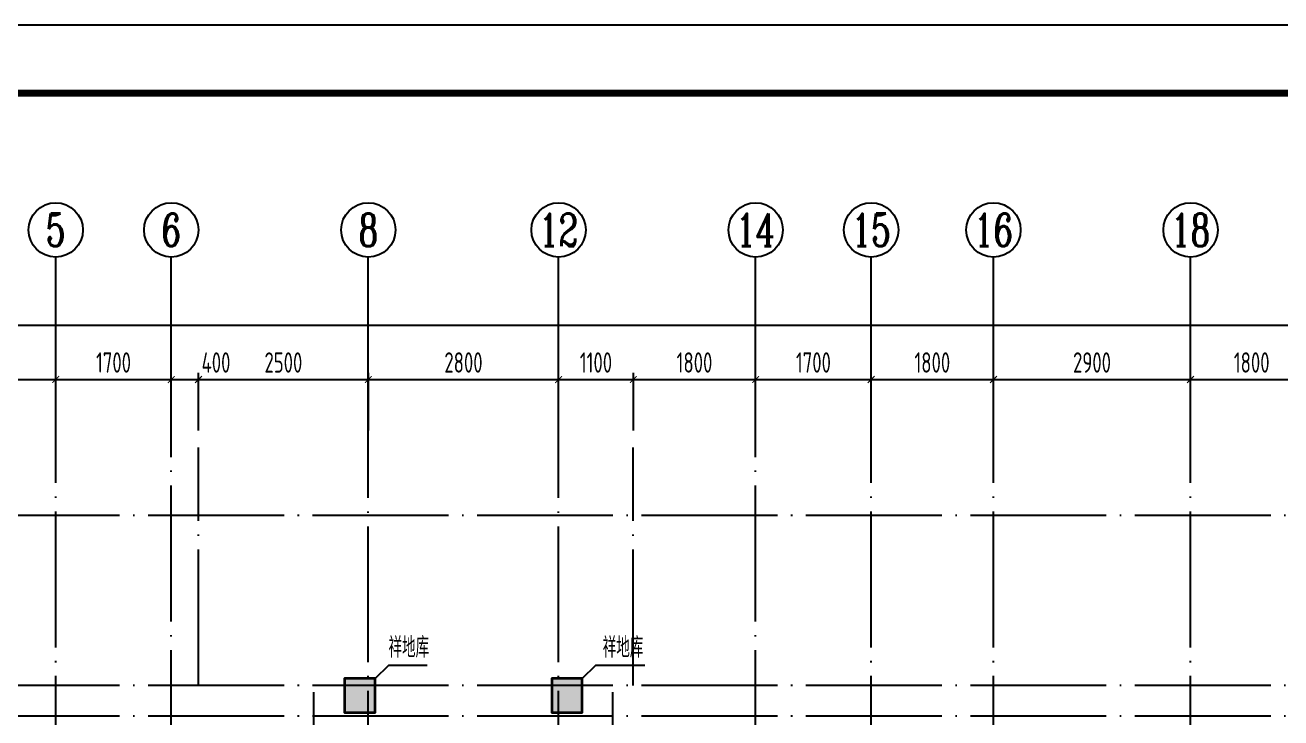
# Model space of a CAD drawing. Extents: x -812054 to 22247, y -644080 to 1003627.
# Drawn here: x -474207 to -455726, y -137658 to -127469 of the extents above; entities that cross this region are included whole.
import ezdxf
from ezdxf.enums import TextEntityAlignment as Align

# ---------------------------------------------------------------- set-up
doc = ezdxf.new("R2010")
doc.units = 0
doc.header["$LTSCALE"] = 1000
doc.linetypes.add('DOTE', pattern=[2.42, 2, -0.2, 0.02, -0.2])
doc.layers.get('0').update_dxf_attribs({"linetype": 'CONTINUOUS'})
doc.layers.get('DEFPOINTS').update_dxf_attribs({"linetype": 'CONTINUOUS'})
for name, color, linetype in [('-TK', 7, 'CONTINUOUS'), ('A-AXIS', 1, 'CONTINUOUS'), ('A-DOTE', 10, 'DOTE'), ('AXIS_NUM', 7, 'CONTINUOUS'), ('COLU_DE_TEXT', 7, 'CONTINUOUS'), ('LABEL', 1, 'CONTINUOUS'), ('S-X详图填充', 252, 'CONTINUOUS'), ('S-X详图实线', 4, 'CONTINUOUS'), ('S-Y一般标注', 3, 'CONTINUOUS'), ('S-Z柱实线', 6, 'CONTINUOUS')]:
    doc.layers.add(name, color=color, linetype=linetype)
doc.styles.add('TSSD_Axis', font='complex.shx', dxfattribs={"width": 0.7, "bigfont": 'hztxt.shx'})
doc.styles.add('TSSD_DIMENSION', font='Tssdeng.shx', dxfattribs={"width": 0.7, "bigfont": 'tssdchn.shx'})
doc.styles.add('TSSD_REIN', font='tssdeng.shx', dxfattribs={"width": 0.7, "height": 300, "bigfont": 'tssdchn.shx'})
doc.dimstyles.new('TSSD_100_100', dxfattribs={"dimtxt": 300, "dimasz": 100, "dimexe": 100, "dimexo": 250, "dimgap": 100, "dimtad": 1, "dimdec": 0, "dimzin": 0, "dimdsep": 46, "dimtxsty": 'TSSD_DIMENSION', "dimblk": 'ARCHTICK', "dimcen": 0, "dimdle": 100, "dimclrt": 7, "dimadec": 0, "dimazin": 0, "dimtfac": 1, "dimtdec": 0, "dimtix": 1, "dimtmove": 2, "dimatfit": 3, "dimldrblk": 'ARCHTICK', "dimfxl": 1, "dimtolj": 1, "dimtzin": 0, "dimarcsym": 0})

# ---------------------------------------------------------------- blocks, each defined once
blk = doc.blocks.new('A1')
blk.add_lwpolyline([(0, 59400), (0, 0), (84100, 0), (84100, 59400)], close=True)
at = {"const_width": 100}
blk.add_lwpolyline([(2500, 58400), (2500, 1000), (83100, 1000), (83100, 58400)], close=True, dxfattribs=at)
blk = doc.blocks.new('ts_axno')
at = {"color": 0, "linetype": 'ByBlock', "lineweight": -2}
blk.add_circle((0, 0), 0.5, dxfattribs=at)
at = {"color": 0, "linetype": 'ByBlock', "lineweight": -2, "style": 'TSSD_Axis', "width": 0.7}
blk.add_attdef('A', text='', height=0.6, dxfattribs=at).set_placement((0, 0), align=Align.MIDDLE_CENTER)
blk = doc.blocks.new('_ArchTick')
at = {"color": 0, "linetype": 'ByBlock', "const_width": 0.15}
blk.add_lwpolyline([(-0.5, -0.5), (0.5, 0.5)], dxfattribs=at)
blk = doc.blocks.new('*D341')
at = {"layer": 'DEFPOINTS', "color": 0, "transparency": 16777216}
for p in [(214639, 82604), (212839, 81604), (214639, 81604)]:
    blk.add_point(p, dxfattribs=at)
at = {"layer": 'S-Y一般标注', "color": 0, "lineweight": -2, "transparency": 16777216}
for p, q in [((212839, 81854), (212839, 82704)), ((214639, 81854), (214639, 82704)), ((212739, 82604), (214739, 82604))]:
    blk.add_line(p, q, dxfattribs=at)
at = {"layer": 'S-Y一般标注', "color": 0, "lineweight": -2, "transparency": 16777216, "xscale": 100, "yscale": 100, "zscale": 100, "rotation": 180}
blk.add_blockref('_ArchTick', (212839, 82604), dxfattribs=at)
at = {"layer": 'S-Y一般标注', "color": 0, "lineweight": -2, "transparency": 16777216, "xscale": 100, "yscale": 100, "zscale": 100}
blk.add_blockref('_ArchTick', (214639, 82604), dxfattribs=at)
at = {"layer": 'S-Y一般标注', "color": 7, "transparency": 16777216, "insert": (213739, 82854), "char_height": 300, "attachment_point": 5, "style": 'TSSD_DIMENSION'}
blk.add_mtext('\\A1;1800', dxfattribs=at)
blk = doc.blocks.new('*D342')
at = {"layer": 'DEFPOINTS', "color": 0, "transparency": 16777216}
for p in [(216339, 82604), (214639, 81604), (216339, 81604)]:
    blk.add_point(p, dxfattribs=at)
at = {"layer": 'S-Y一般标注', "color": 0, "lineweight": -2, "transparency": 16777216}
for p, q in [((214639, 81854), (214639, 82704)), ((216339, 81854), (216339, 82704)), ((214539, 82604), (216439, 82604))]:
    blk.add_line(p, q, dxfattribs=at)
at = {"layer": 'S-Y一般标注', "color": 0, "lineweight": -2, "transparency": 16777216, "xscale": 100, "yscale": 100, "zscale": 100, "rotation": 180}
blk.add_blockref('_ArchTick', (214639, 82604), dxfattribs=at)
at = {"layer": 'S-Y一般标注', "color": 0, "lineweight": -2, "transparency": 16777216, "xscale": 100, "yscale": 100, "zscale": 100}
blk.add_blockref('_ArchTick', (216339, 82604), dxfattribs=at)
at = {"layer": 'S-Y一般标注', "color": 7, "transparency": 16777216, "insert": (215489, 82854), "char_height": 300, "attachment_point": 5, "style": 'TSSD_DIMENSION'}
blk.add_mtext('\\A1;1700', dxfattribs=at)
blk = doc.blocks.new('*D343')
at = {"layer": 'DEFPOINTS', "color": 0, "transparency": 16777216}
for p in [(216739, 82604), (216339, 81604), (216739, 81604)]:
    blk.add_point(p, dxfattribs=at)
at = {"layer": 'S-Y一般标注', "color": 0, "lineweight": -2, "transparency": 16777216}
for p, q in [((216339, 81854), (216339, 82704)), ((216739, 81854), (216739, 82704)), ((216239, 82604), (216839, 82604))]:
    blk.add_line(p, q, dxfattribs=at)
at = {"layer": 'S-Y一般标注', "color": 0, "lineweight": -2, "transparency": 16777216, "xscale": 100, "yscale": 100, "zscale": 100, "rotation": 180}
blk.add_blockref('_ArchTick', (216339, 82604), dxfattribs=at)
at = {"layer": 'S-Y一般标注', "color": 0, "lineweight": -2, "transparency": 16777216, "xscale": 100, "yscale": 100, "zscale": 100}
blk.add_blockref('_ArchTick', (216739, 82604), dxfattribs=at)
at = {"layer": 'S-Y一般标注', "color": 7, "transparency": 16777216, "insert": (216997, 82854), "char_height": 300, "attachment_point": 5, "style": 'TSSD_DIMENSION'}
blk.add_mtext('\\A1;400', dxfattribs=at)
blk = doc.blocks.new('*D344')
at = {"layer": 'DEFPOINTS', "color": 0, "transparency": 16777216}
for p in [(222039, 82604), (219239, 81604), (222039, 81604)]:
    blk.add_point(p, dxfattribs=at)
at = {"layer": 'S-Y一般标注', "color": 0, "lineweight": -2, "transparency": 16777216}
for p, q in [((219239, 81854), (219239, 82704)), ((222039, 81854), (222039, 82704)), ((219139, 82604), (222139, 82604))]:
    blk.add_line(p, q, dxfattribs=at)
at = {"layer": 'S-Y一般标注', "color": 0, "lineweight": -2, "transparency": 16777216, "xscale": 100, "yscale": 100, "zscale": 100, "rotation": 180}
blk.add_blockref('_ArchTick', (219239, 82604), dxfattribs=at)
at = {"layer": 'S-Y一般标注', "color": 0, "lineweight": -2, "transparency": 16777216, "xscale": 100, "yscale": 100, "zscale": 100}
blk.add_blockref('_ArchTick', (222039, 82604), dxfattribs=at)
at = {"layer": 'S-Y一般标注', "color": 7, "transparency": 16777216, "insert": (220639, 82854), "char_height": 300, "attachment_point": 5, "style": 'TSSD_DIMENSION'}
blk.add_mtext('\\A1;2800', dxfattribs=at)
blk = doc.blocks.new('*D345')
at = {"layer": 'DEFPOINTS', "color": 0, "transparency": 16777216}
for p in [(223139, 82604), (222039, 81604), (223139, 81604)]:
    blk.add_point(p, dxfattribs=at)
at = {"layer": 'S-Y一般标注', "color": 0, "lineweight": -2, "transparency": 16777216}
for p, q in [((222039, 81854), (222039, 82704)), ((223139, 81854), (223139, 82704)), ((221939, 82604), (223239, 82604))]:
    blk.add_line(p, q, dxfattribs=at)
at = {"layer": 'S-Y一般标注', "color": 0, "lineweight": -2, "transparency": 16777216, "xscale": 100, "yscale": 100, "zscale": 100, "rotation": 180}
blk.add_blockref('_ArchTick', (222039, 82604), dxfattribs=at)
at = {"layer": 'S-Y一般标注', "color": 0, "lineweight": -2, "transparency": 16777216, "xscale": 100, "yscale": 100, "zscale": 100}
blk.add_blockref('_ArchTick', (223139, 82604), dxfattribs=at)
at = {"layer": 'S-Y一般标注', "color": 7, "transparency": 16777216, "insert": (222589, 82854), "char_height": 300, "attachment_point": 5, "style": 'TSSD_DIMENSION'}
blk.add_mtext('\\A1;1100', dxfattribs=at)
blk = doc.blocks.new('*D346')
at = {"layer": 'DEFPOINTS', "color": 0, "transparency": 16777216}
for p in [(226639, 82604), (224939, 81604), (226639, 81604)]:
    blk.add_point(p, dxfattribs=at)
at = {"layer": 'S-Y一般标注', "color": 0, "lineweight": -2, "transparency": 16777216}
for p, q in [((224939, 81854), (224939, 82704)), ((226639, 81854), (226639, 82704)), ((224839, 82604), (226739, 82604))]:
    blk.add_line(p, q, dxfattribs=at)
at = {"layer": 'S-Y一般标注', "color": 0, "lineweight": -2, "transparency": 16777216, "xscale": 100, "yscale": 100, "zscale": 100, "rotation": 180}
blk.add_blockref('_ArchTick', (224939, 82604), dxfattribs=at)
at = {"layer": 'S-Y一般标注', "color": 0, "lineweight": -2, "transparency": 16777216, "xscale": 100, "yscale": 100, "zscale": 100}
blk.add_blockref('_ArchTick', (226639, 82604), dxfattribs=at)
at = {"layer": 'S-Y一般标注', "color": 7, "transparency": 16777216, "insert": (225789, 82854), "char_height": 300, "attachment_point": 5, "style": 'TSSD_DIMENSION'}
blk.add_mtext('\\A1;1700', dxfattribs=at)
blk = doc.blocks.new('*D347')
at = {"layer": 'DEFPOINTS', "color": 0, "transparency": 16777216}
for p in [(228439, 82604), (226639, 81604), (228439, 81604)]:
    blk.add_point(p, dxfattribs=at)
at = {"layer": 'S-Y一般标注', "color": 0, "lineweight": -2, "transparency": 16777216}
for p, q in [((226639, 81854), (226639, 82704)), ((228439, 81854), (228439, 82704)), ((226539, 82604), (228539, 82604))]:
    blk.add_line(p, q, dxfattribs=at)
at = {"layer": 'S-Y一般标注', "color": 0, "lineweight": -2, "transparency": 16777216, "xscale": 100, "yscale": 100, "zscale": 100, "rotation": 180}
blk.add_blockref('_ArchTick', (226639, 82604), dxfattribs=at)
at = {"layer": 'S-Y一般标注', "color": 0, "lineweight": -2, "transparency": 16777216, "xscale": 100, "yscale": 100, "zscale": 100}
blk.add_blockref('_ArchTick', (228439, 82604), dxfattribs=at)
at = {"layer": 'S-Y一般标注', "color": 7, "transparency": 16777216, "insert": (227539, 82854), "char_height": 300, "attachment_point": 5, "style": 'TSSD_DIMENSION'}
blk.add_mtext('\\A1;1800', dxfattribs=at)
blk = doc.blocks.new('*D348')
at = {"layer": 'DEFPOINTS', "color": 0, "transparency": 16777216}
for p in [(231339, 82604), (228439, 81604), (231339, 81604)]:
    blk.add_point(p, dxfattribs=at)
at = {"layer": 'S-Y一般标注', "color": 0, "lineweight": -2, "transparency": 16777216}
for p, q in [((228439, 81854), (228439, 82704)), ((231339, 81854), (231339, 82704)), ((228339, 82604), (231439, 82604))]:
    blk.add_line(p, q, dxfattribs=at)
at = {"layer": 'S-Y一般标注', "color": 0, "lineweight": -2, "transparency": 16777216, "xscale": 100, "yscale": 100, "zscale": 100, "rotation": 180}
blk.add_blockref('_ArchTick', (228439, 82604), dxfattribs=at)
at = {"layer": 'S-Y一般标注', "color": 0, "lineweight": -2, "transparency": 16777216, "xscale": 100, "yscale": 100, "zscale": 100}
blk.add_blockref('_ArchTick', (231339, 82604), dxfattribs=at)
at = {"layer": 'S-Y一般标注', "color": 7, "transparency": 16777216, "insert": (229889, 82854), "char_height": 300, "attachment_point": 5, "style": 'TSSD_DIMENSION'}
blk.add_mtext('\\A1;2900', dxfattribs=at)
blk = doc.blocks.new('*D349')
at = {"layer": 'DEFPOINTS', "color": 0, "transparency": 16777216}
for p in [(233139, 82604), (231339, 81604), (233139, 81604)]:
    blk.add_point(p, dxfattribs=at)
at = {"layer": 'S-Y一般标注', "color": 0, "lineweight": -2, "transparency": 16777216}
for p, q in [((231339, 81854), (231339, 82704)), ((233139, 81854), (233139, 82704)), ((231239, 82604), (233239, 82604))]:
    blk.add_line(p, q, dxfattribs=at)
at = {"layer": 'S-Y一般标注', "color": 0, "lineweight": -2, "transparency": 16777216, "xscale": 100, "yscale": 100, "zscale": 100, "rotation": 180}
blk.add_blockref('_ArchTick', (231339, 82604), dxfattribs=at)
at = {"layer": 'S-Y一般标注', "color": 0, "lineweight": -2, "transparency": 16777216, "xscale": 100, "yscale": 100, "zscale": 100}
blk.add_blockref('_ArchTick', (233139, 82604), dxfattribs=at)
at = {"layer": 'S-Y一般标注', "color": 7, "transparency": 16777216, "insert": (232239, 82854), "char_height": 300, "attachment_point": 5, "style": 'TSSD_DIMENSION'}
blk.add_mtext('\\A1;1800', dxfattribs=at)
blk = doc.blocks.new('*D361')
at = {"layer": 'DEFPOINTS', "color": 0, "transparency": 16777216}
for p in [(258139, 83404), (208139, 81604), (258139, 81604)]:
    blk.add_point(p, dxfattribs=at)
at = {"layer": 'S-Y一般标注', "color": 0, "lineweight": -2, "transparency": 16777216}
for p, q in [((208039, 83404), (258239, 83404)), ((208139, 81854), (208139, 83504)), ((258139, 81854), (258139, 83504))]:
    blk.add_line(p, q, dxfattribs=at)
at = {"layer": 'S-Y一般标注', "color": 0, "lineweight": -2, "transparency": 16777216, "xscale": 100, "yscale": 100, "zscale": 100, "rotation": 180}
blk.add_blockref('_ArchTick', (208139, 83404), dxfattribs=at)
at = {"layer": 'S-Y一般标注', "color": 0, "lineweight": -2, "transparency": 16777216, "xscale": 100, "yscale": 100, "zscale": 100}
blk.add_blockref('_ArchTick', (258139, 83404), dxfattribs=at)
at = {"layer": 'S-Y一般标注', "color": 7, "transparency": 16777216, "insert": (233139, 83654), "char_height": 300, "attachment_point": 5, "style": 'TSSD_DIMENSION'}
blk.add_mtext('\\A1;50000', dxfattribs=at)
blk = doc.blocks.new('*D374')
at = {"layer": 'DEFPOINTS', "color": 0, "transparency": 16777216}
for p in [(219239, 82604), (216739, 81604), (219239, 81604)]:
    blk.add_point(p, dxfattribs=at)
at = {"layer": 'S-Y一般标注', "color": 0, "lineweight": -2, "transparency": 16777216}
for p, q in [((216739, 81854), (216739, 82704)), ((219239, 81854), (219239, 82704)), ((216639, 82604), (219339, 82604))]:
    blk.add_line(p, q, dxfattribs=at)
at = {"layer": 'S-Y一般标注', "color": 0, "lineweight": -2, "transparency": 16777216, "xscale": 100, "yscale": 100, "zscale": 100, "rotation": 180}
blk.add_blockref('_ArchTick', (216739, 82604), dxfattribs=at)
at = {"layer": 'S-Y一般标注', "color": 0, "lineweight": -2, "transparency": 16777216, "xscale": 100, "yscale": 100, "zscale": 100}
blk.add_blockref('_ArchTick', (219239, 82604), dxfattribs=at)
at = {"layer": 'S-Y一般标注', "color": 7, "transparency": 16777216, "insert": (217989, 82854), "char_height": 300, "attachment_point": 5, "style": 'TSSD_DIMENSION'}
blk.add_mtext('\\A1;2500', dxfattribs=at)
blk = doc.blocks.new('*D375')
at = {"layer": 'DEFPOINTS', "color": 0, "transparency": 16777216}
for p in [(224939, 82604), (223139, 81604), (224939, 81604)]:
    blk.add_point(p, dxfattribs=at)
at = {"layer": 'S-Y一般标注', "color": 0, "lineweight": -2, "transparency": 16777216}
for p, q in [((223139, 81854), (223139, 82704)), ((224939, 81854), (224939, 82704)), ((223039, 82604), (225039, 82604))]:
    blk.add_line(p, q, dxfattribs=at)
at = {"layer": 'S-Y一般标注', "color": 0, "lineweight": -2, "transparency": 16777216, "xscale": 100, "yscale": 100, "zscale": 100, "rotation": 180}
blk.add_blockref('_ArchTick', (223139, 82604), dxfattribs=at)
at = {"layer": 'S-Y一般标注', "color": 0, "lineweight": -2, "transparency": 16777216, "xscale": 100, "yscale": 100, "zscale": 100}
blk.add_blockref('_ArchTick', (224939, 82604), dxfattribs=at)
at = {"layer": 'S-Y一般标注', "color": 7, "transparency": 16777216, "insert": (224039, 82854), "char_height": 300, "attachment_point": 5, "style": 'TSSD_DIMENSION'}
blk.add_mtext('\\A1;1800', dxfattribs=at)
blk = doc.blocks.new('20210812.03353967')
at = {"layer": 'A-AXIS'}
for p, q in [((-208070.9, -43152.1), (-208070.9, -40352.1)), ((-206370.9, -43152.1), (-206370.9, -40352.1)), ((-203470.9, -43152.1), (-203470.9, -40352.1)), ((-200670.9, -43152.1), (-200670.9, -40352.1)), ((-197770.9, -43152.1), (-197770.9, -40352.1)), ((-196070.9, -43152.1), (-196070.9, -40352.1)), ((-194270.9, -43152.1), (-194270.9, -40352.1)), ((-191370.9, -43152.1), (-191370.9, -40352.1))]:
    blk.add_line(p, q, dxfattribs=at)
at = {"layer": 'A-DOTE'}
for p, q in [((-208070.9, -53352.1), (-208070.9, -43152.1)), ((-206370.9, -50552.1), (-206370.9, -43152.1)), ((-205970.9, -46652.1), (-205970.9, -43152.1)), ((-203470.9, -51151.8), (-203470.9, -43152.1)), ((-200670.9, -51151.8), (-200670.9, -43152.1)), ((-199570.9, -46652.1), (-199570.9, -43152.1)), ((-197770.9, -50552.1), (-197770.9, -43152.1)), ((-196070.9, -53352.1), (-196070.9, -43152.1)), ((-194270.9, -53352.1), (-194270.9, -43152.1)), ((-191370.9, -53352.1), (-191370.9, -43152.1)), ((-163570.9, -44152.1), (-216570.9, -44152.1)), ((-163570.9, -46652.1), (-216570.9, -46652.1)), ((-204270.9, -48752.1), (-204270.9, -46652.1)), ((-199870.9, -48752.1), (-199870.9, -46652.1)), ((-163570.9, -47102.1), (-216570.9, -47102.1))]:
    blk.add_line(p, q, dxfattribs=at)
at = {"layer": 'A-AXIS'}
ref = blk.add_blockref('ts_axno', (-208070.9, -39952.1), dxfattribs=dict(at, xscale=800, yscale=800, zscale=800))
ref.add_attrib('4', '5', dxfattribs={"layer": 'AXIS_NUM', "height": 480, "style": 'TSSD_Axis', "width": 0.7}).set_placement((-208070.9, -39952.1), align=Align.MIDDLE_CENTER)
ref = blk.add_blockref('ts_axno', (-206370.9, -39952.1), dxfattribs=dict(at, xscale=800, yscale=800, zscale=800))
ref.add_attrib('5', '6', dxfattribs={"layer": 'AXIS_NUM', "height": 480, "style": 'TSSD_Axis', "width": 0.7}).set_placement((-206370.9, -39952.1), align=Align.MIDDLE_CENTER)
ref = blk.add_blockref('ts_axno', (-203470.9, -39952.1), dxfattribs=dict(at, xscale=800, yscale=800, zscale=800))
ref.add_attrib('6', '8', dxfattribs={"layer": 'AXIS_NUM', "height": 480, "style": 'TSSD_Axis', "width": 0.7}).set_placement((-203470.9, -39952.1), align=Align.MIDDLE_CENTER)
ref = blk.add_blockref('ts_axno', (-200670.9, -39952.1), dxfattribs=dict(at, xscale=800, yscale=800, zscale=800))
ref.add_attrib('7', '12', dxfattribs={"layer": 'AXIS_NUM', "height": 480, "style": 'TSSD_Axis', "width": 0.7}).set_placement((-200670.9, -39952.1), align=Align.MIDDLE_CENTER)
ref = blk.add_blockref('ts_axno', (-197770.9, -39952.1), dxfattribs=dict(at, xscale=800, yscale=800, zscale=800))
ref.add_attrib('8', '14', dxfattribs={"layer": 'AXIS_NUM', "height": 480, "style": 'TSSD_Axis', "width": 0.7}).set_placement((-197770.9, -39952.1), align=Align.MIDDLE_CENTER)
ref = blk.add_blockref('ts_axno', (-196070.9, -39952.1), dxfattribs=dict(at, xscale=800, yscale=800, zscale=800))
ref.add_attrib('9', '15', dxfattribs={"layer": 'AXIS_NUM', "height": 480, "style": 'TSSD_Axis', "width": 0.7}).set_placement((-196070.9, -39952.1), align=Align.MIDDLE_CENTER)
ref = blk.add_blockref('ts_axno', (-194270.9, -39952.1), dxfattribs=dict(at, xscale=800, yscale=800, zscale=800))
ref.add_attrib('10', '16', dxfattribs={"layer": 'AXIS_NUM', "height": 480, "style": 'TSSD_Axis', "width": 0.7}).set_placement((-194270.9, -39952.1), align=Align.MIDDLE_CENTER)
ref = blk.add_blockref('ts_axno', (-191370.9, -39952.1), dxfattribs=dict(at, xscale=800, yscale=800, zscale=800))
ref.add_attrib('11', '18', dxfattribs={"layer": 'AXIS_NUM', "height": 480, "style": 'TSSD_Axis', "width": 0.7}).set_placement((-191370.9, -39952.1), align=Align.MIDDLE_CENTER)
at = {"layer": 'S-Y一般标注'}
for base, p1, p2, picture, middle in [((-164570.9, -41352.1), (-214570.9, -43152.1), (-164570.9, -43152.1), '*D361', (-189570.9, -41102.1)), ((-208070.9, -42152.1), (-209870.9, -43152.1), (-208070.9, -43152.1), '*D341', (-208970.9, -41902.1)), ((-206370.9, -42152.1), (-208070.9, -43152.1), (-206370.9, -43152.1), '*D342', (-207220.9, -41902.1)), ((-203470.9, -42152.1), (-205970.9, -43152.1), (-203470.9, -43152.1), '*D374', (-204720.9, -41902.1)), ((-200670.9, -42152.1), (-203470.9, -43152.1), (-200670.9, -43152.1), '*D344', (-202070.9, -41902.1)), ((-199570.9, -42152.1), (-200670.9, -43152.1), (-199570.9, -43152.1), '*D345', (-200120.9, -41902.1)), ((-197770.9, -42152.1), (-199570.9, -43152.1), (-197770.9, -43152.1), '*D375', (-198670.9, -41902.1)), ((-196070.9, -42152.1), (-197770.9, -43152.1), (-196070.9, -43152.1), '*D346', (-196920.9, -41902.1)), ((-194270.9, -42152.1), (-196070.9, -43152.1), (-194270.9, -43152.1), '*D347', (-195170.9, -41902.1)), ((-191370.9, -42152.1), (-194270.9, -43152.1), (-191370.9, -43152.1), '*D348', (-192820.9, -41902.1)), ((-189570.9, -42152.1), (-191370.9, -43152.1), (-189570.9, -43152.1), '*D349', (-190470.9, -41902.1))]:
    dim = blk.add_linear_dim(base=base, p1=p1, p2=p2, dimstyle='TSSD_100_100', dxfattribs=at)
    dim.commit()
    dim.dimension.update_dxf_attribs({"geometry": picture, "text_midpoint": middle, "insert": (-422709.7, -124756.3)})
dim = blk.add_linear_dim(base=(-205970.9, -42152.1), p1=(-206370.9, -43152.1), p2=(-205970.9, -43152.1), dimstyle='TSSD_100_100', dxfattribs=at)
dim.commit()
dim.dimension.update_dxf_attribs({"geometry": '*D343', "text_midpoint": (-205712.8, -41902.1), "dimtype": 128, "insert": (-422709.7, -124756.3)})

msp = doc.modelspace()

# ---------------------------------------------------------------- hatches: boundary and pattern name
at = {"layer": 'S-X详图填充'}
h = msp.add_hatch(color=256, dxfattribs=at)
h.dxf.hatch_style = 1
h.paths.add_polyline_path([(-469056.04, -137080.91), (-469506.04, -137080.91), (-469506.04, -137580.91), (-469056.04, -137580.91)])
h = msp.add_hatch(color=256, dxfattribs=at)
h.dxf.hatch_style = 1
h.paths.add_polyline_path([(-466006.75, -137080.91), (-466456.75, -137080.91), (-466456.75, -137580.91), (-466006.75, -137580.91)])

# ---------------------------------------------------------------- linework, layer by layer
at = {"layer": 'LABEL'}
for points in [[(-469056.04, -137080.91), (-468856.04, -136880.91), (-468288.05, -136880.91)], [(-466006.75, -137080.91), (-465806.75, -136880.91), (-465086.49, -136880.91)]]:
    msp.add_lwpolyline(points, dxfattribs=at)
at = {"layer": 'S-X详图实线'}
for points in [[(-469056.04, -137080.91), (-469506.04, -137080.91), (-469506.04, -137580.91), (-469056.04, -137580.91), (-469056.04, -137080.91)], [(-466006.75, -137080.91), (-466456.75, -137080.91), (-466456.75, -137580.91), (-466006.75, -137580.91), (-466006.75, -137080.91)]]:
    msp.add_lwpolyline(points, close=True, dxfattribs=at)
at = {"layer": 'S-Z柱实线', "lineweight": 35}
for points in [[(-469056.04, -137080.91), (-469506.04, -137080.91), (-469506.04, -137580.91), (-469056.04, -137580.91)], [(-466006.75, -137080.91), (-466456.75, -137080.91), (-466456.75, -137580.91), (-466006.75, -137580.91)]]:
    msp.add_lwpolyline(points, close=True, dxfattribs=at)

# ---------------------------------------------------------------- block references
at = {"layer": '-TK'}
msp.add_blockref('A1', (-495656.77, -186869.25), dxfattribs=at)
at = {"layer": 'A-DOTE'}
msp.add_blockref('20210812.03353967', (-265685.13, -90528.95), dxfattribs=at)

# ---------------------------------------------------------------- texts
at = {"layer": 'COLU_DE_TEXT', "style": 'TSSD_REIN', "width": 0.7}
for p in [(-468859.37, -136860.91), (-465706.75, -136860.91)]:
    msp.add_text('祥地库', height=300, dxfattribs=at).set_placement(p, align=Align.BOTTOM_LEFT)

doc.saveas('drawing.dxf')
